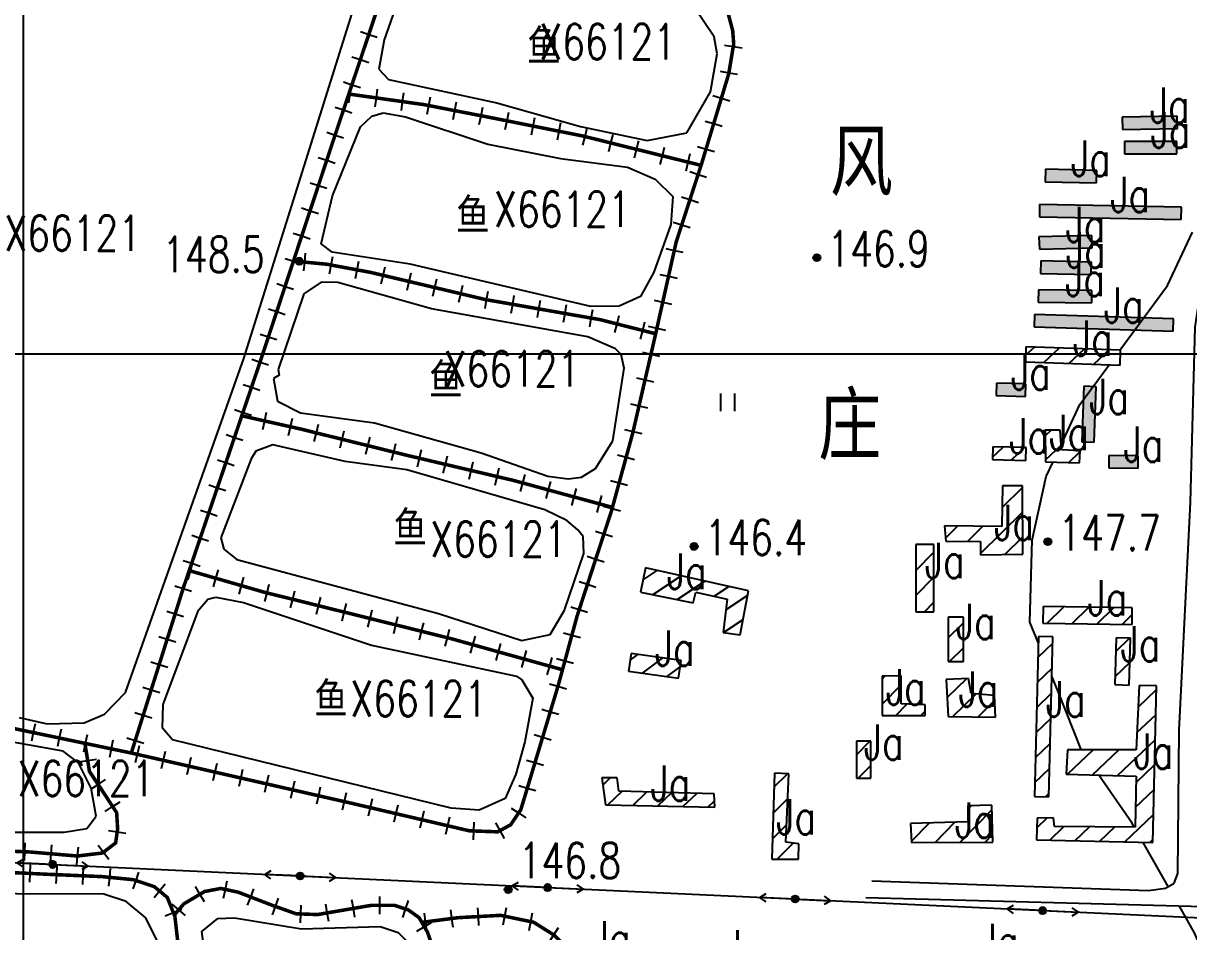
# Model space of a CAD drawing. Extents: x 408766 to 414302, y 5156573 to 5161925.
# Drawn here: x 412000 to 412658, y 5159674 to 5160187 of the extents above; entities that cross this region are included whole.
import ezdxf

# ---------------------------------------------------------------- set-up
doc = ezdxf.new("R2010")
doc.units = 0
doc.header["$LTSCALE"] = 1000
for name, pattern in [('0001', [0.5, 0.5, 0]), ('0004', [0.5, 0.5, 0]), ('5130', [1, 1, 0]), ('6121', [1, 1, 0]), ('6331', [1, 1, 0]), ('8111', [1, 1, 0])]:
    doc.linetypes.add(name, pattern=pattern)
doc.layers.get('0').update_dxf_attribs({"linetype": 'CONTINUOUS'})
for name, color, linetype in [('0001', 1, 'CONTINUOUS'), ('0001ADD', 1, 'CONTINUOUS'), ('0002', 2, 'CONTINUOUS'), ('0002ADD', 2, 'CONTINUOUS'), ('0005', 5, 'CONTINUOUS'), ('0005ADD', 5, 'CONTINUOUS'), ('0006', 6, 'CONTINUOUS'), ('0007', 7, 'CONTINUOUS'), ('0012', 12, 'CONTINUOUS'), ('0013', 13, 'CONTINUOUS'), ('0015', 15, 'CONTINUOUS'), ('0017', 85, 'CONTINUOUS')]:
    doc.layers.add(name, color=color, linetype=linetype)
doc.styles.add('SIMPLEX', font='simplex.shx', dxfattribs={"width": 0.75, "height": 20})
doc.styles.add('XDX', font='simplex.shx', dxfattribs={"height": 20, "bigfont": 'xdx.shx'})
doc.styles.add('XST', font='romanc.shx', dxfattribs={"width": 0.75, "height": 20, "bigfont": 'xst.shx'})
pattern_1 = [(45, (0, 0), (-7.071067812, 7.071067812), [])]

# ---------------------------------------------------------------- blocks, each defined once
blk = doc.blocks.new('8140')
for radius in [0.0002, 0.000141, 0.0000832, 0.0000301]:
    blk.add_circle((0, 0), radius)
at = {"flags": 1}
blk.add_attdef('8140', (0, 0), '', height=0.0000001, dxfattribs=at)
blk = doc.blocks.new('5130')
blk.add_hatch(color=256).paths.add_polyline_path([(0.0002, 0, 1), (-0.0002, 0, 1)])
for points in [[(0, 0), (0.002, 0)], [(0.001638, 0.000233), (0.002, 0), (0.001658, -0.000229)]]:
    blk.add_lwpolyline(points)
blk.add_circle((0, 0), 0.0002)
at = {"flags": 1}
blk.add_attdef('5130', (0, 0), '', height=0.000001, dxfattribs=at)
blk = doc.blocks.new('5131')
for points in [[(-0.001638, -0.000233), (-0.002, 0), (-0.001658, 0.000229)], [(0, 0), (-0.002, 0)]]:
    blk.add_lwpolyline(points)
at = {"flags": 1}
blk.add_attdef('5131', (0, 0), '', height=0.0000000001, dxfattribs=at)
blk = doc.blocks.new('9420')
for points in [[(-0.0004, -0.0005), (-0.0004, 0.0005)], [(0.0004, -0.0005), (0.0004, 0.0005)]]:
    blk.add_lwpolyline(points)

msp = doc.modelspace()

# ---------------------------------------------------------------- hatches: boundary and pattern name
at = {"layer": '0001ADD', "linetype": '0001'}
for points in [[(412620.91, 5160126.63), (412652.04, 5160127.24), (412651.9, 5160134.23), (412620.77, 5160133.63)], [(412622.08, 5160112.86), (412651.7, 5160112.86), (412651.7, 5160119.86), (412622.08, 5160119.86)], [(412577.35, 5160097.16), (412606.37, 5160096.56), (412606.51, 5160103.56), (412577.5, 5160104.16)], [(412574.03, 5160077.24), (412654.12, 5160075.73), (412654.25, 5160082.73), (412574.16, 5160084.24)], [(412574.03, 5160058.96), (412603.95, 5160059.87), (412603.74, 5160066.86), (412573.82, 5160065.96)], [(412574.63, 5160045.38), (412603.35, 5160044.77), (412603.49, 5160051.77), (412574.78, 5160052.38)], [(412573.43, 5160029.08), (412603.65, 5160028.78), (412603.72, 5160035.78), (412573.5, 5160036.08)], [(412571.01, 5160015.19), (412649.59, 5160012.78), (412649.8, 5160019.77), (412571.22, 5160022.19)], [(412549.62, 5159976.36), (412566.21, 5159975.91), (412566.4, 5159982.91), (412549.82, 5159983.36)], [(412605.05, 5159950.05), (412606.19, 5159981.36), (412599.19, 5159981.61), (412598.06, 5159950.3)], [(412613.23, 5159935.52), (412629.81, 5159935.3), (412629.91, 5159942.3), (412613.32, 5159942.52)]]:
    msp.add_hatch(color=256, dxfattribs=at).paths.add_polyline_path(points)
h = msp.add_hatch(dxfattribs=at)
h.set_pattern_fill('U', color=256, scale=10, angle=43.0359, style=0, pattern_type=0)
h.set_pattern_definition([(43.0359029, (0, 0), (-6.824565099, 7.309262016), [])])
h.paths.add_polyline_path([(412566.15, 5159995.41), (412619.61, 5159993.57), (412619.91, 5160002.08), (412566.44, 5160003.91)])
h = msp.add_hatch(dxfattribs=at)
h.set_pattern_fill('U', color=256, scale=10, angle=43.27941, style=0, pattern_type=0)
h.set_pattern_definition([(43.27940888, (0, 0), (-6.855567596, 7.28019182), [])])
h.paths.add_polyline_path([(412577.52, 5159939.03), (412596.72, 5159938.45), (412597, 5159945.08), (412586.47, 5159945.8), (412585.74, 5159956.91), (412577.37, 5159956.76)])
h = msp.add_hatch(dxfattribs=at)
h.set_pattern_fill('U', color=256, scale=10, angle=44.39763, style=0, pattern_type=0)
h.set_pattern_definition([(44.39763454, (0, 0), (-6.996338429, 7.145015647), [])])
h.paths.add_polyline_path([(412521.1, 5159894.11), (412540.82, 5159893.9), (412540.82, 5159886.44), (412564.68, 5159886.86), (412564.47, 5159925.4), (412553.27, 5159925.4), (412552.85, 5159902.4), (412520.48, 5159902.81)])
h = msp.add_hatch(dxfattribs=at)
h.set_pattern_fill('U', color=256, scale=10, angle=45, style=0, pattern_type=0)
h.set_pattern_definition(pattern_1)
h.paths.add_polyline_path([(412504.15, 5159854.3), (412514.4, 5159854.3), (412514.4, 5159892.29), (412504.15, 5159892.29)])
h = msp.add_hatch(dxfattribs=at)
h.set_pattern_fill('U', color=256, scale=10, angle=33.60674, style=0, pattern_type=0)
h.set_pattern_definition([(33.60673813, (0, 0), (-5.534894991, 8.328561547), [])])
h.paths.add_polyline_path([(412348.65, 5159865.27), (412378.41, 5159859.28), (412379.97, 5159865.27), (412397.72, 5159861.36), (412395.37, 5159842.59), (412405.03, 5159841.29), (412409.73, 5159866.06), (412351.52, 5159879.09)])
h = msp.add_hatch(dxfattribs=at)
h.set_pattern_fill('U', color=256, scale=10, angle=44.03015, style=0, pattern_type=0)
h.set_pattern_definition([(44.03015207, (0, 0), (-6.950368289, 7.189741348), [])])
h.paths.add_polyline_path([(412575.94, 5159847.89), (412626.37, 5159847.04), (412626.53, 5159856.43), (412576.1, 5159857.28)])
h = msp.add_hatch(dxfattribs=at)
h.set_pattern_fill('U', color=256, scale=10, angle=45, style=0, pattern_type=0)
h.set_pattern_definition(pattern_1)
h.paths.add_polyline_path([(412522.52, 5159826.13), (412531.07, 5159826.13), (412531.07, 5159851.31), (412522.52, 5159851.31)])
h = msp.add_hatch(dxfattribs=at)
h.set_pattern_fill('U', color=256, scale=10, angle=43.52326, style=0, pattern_type=0)
h.set_pattern_definition([(43.52326, (138140.804, -9188.39), (-6.886489945, 7.250948644), [])])
h.paths.add_polyline_path([(412571.26, 5159749.91), (412579.39, 5159749.7), (412581.72, 5159840.18), (412573.59, 5159840.39)])
h = msp.add_hatch(dxfattribs=at)
h.set_pattern_fill('U', color=256, scale=10, angle=43.52991, style=0, pattern_type=0)
h.set_pattern_definition([(43.52990513, (-401712.435, 47984.848), (-6.88733086, 7.250149904), [])])
h.paths.add_polyline_path([(412616.69, 5159813.12), (412624.82, 5159812.91), (412625.5, 5159839.37), (412617.37, 5159839.57)])
h = msp.add_hatch(dxfattribs=at)
h.set_pattern_fill('U', color=256, scale=10, angle=37.0398, style=0, pattern_type=0)
h.set_pattern_definition([(37.03980252, (0, 0), (-6.02369678, 7.982172455), [])])
h.paths.add_polyline_path([(412341.97, 5159820.67), (412370.16, 5159816.72), (412371.55, 5159826.69), (412343.37, 5159830.63)])
h = msp.add_hatch(dxfattribs=at)
h.set_pattern_fill('U', color=256, scale=10, angle=45, style=0, pattern_type=0)
h.set_pattern_definition(pattern_1)
h.paths.add_polyline_path([(412485.18, 5159795.65), (412509.44, 5159795.65), (412509.44, 5159801.78), (412495.99, 5159802.37), (412495.99, 5159818.13), (412485.18, 5159817.84)])
h = msp.add_hatch(dxfattribs=at)
h.set_pattern_fill('U', color=256, scale=10, angle=44.37114, style=0, pattern_type=0)
h.set_pattern_definition([(44.371144, (0, 0), (-6.993034203, 7.14824962), [])])
h.paths.add_polyline_path([(412522.59, 5159795.07), (412549.19, 5159794.78), (412548.6, 5159807.04), (412535.45, 5159808.2), (412533.99, 5159816.67), (412521.42, 5159816.09)])
h = msp.add_hatch(dxfattribs=at)
h.set_pattern_fill('U', color=256, scale=10, angle=43.54538, style=0, pattern_type=0)
h.set_pattern_definition([(43.54538157, (0, 0), (-6.889288981, 7.24828927), [])])
h.paths.add_polyline_path([(412572.48, 5159725.54), (412638.17, 5159723.88), (412640.12, 5159812.44), (412630.38, 5159812.72), (412628.7, 5159776.22), (412590.01, 5159776.22), (412589.17, 5159762.6), (412628.7, 5159761.48), (412628.14, 5159732.69), (412582.49, 5159732.97), (412581.93, 5159737.97), (412572.75, 5159737.7)])
h = msp.add_hatch(dxfattribs=at)
h.set_pattern_fill('U', color=256, scale=10, angle=45, style=0, pattern_type=0)
h.set_pattern_definition(pattern_1)
h.paths.add_polyline_path([(412470.74, 5159760.21), (412478.86, 5159760.21), (412478.86, 5159781.12), (412470.74, 5159781.12)])
h = msp.add_hatch(dxfattribs=at)
h.set_pattern_fill('U', color=256, scale=10, angle=45, style=0, pattern_type=0)
h.set_pattern_definition(pattern_1)
h.paths.add_polyline_path([(412422.9, 5159714.56), (412437.93, 5159714.56), (412438.1, 5159723.22), (412430.85, 5159724.1), (412432.45, 5159762.78), (412424.31, 5159763.13)])
h = msp.add_hatch(dxfattribs=at)
h.set_pattern_fill('U', color=256, scale=10, angle=43.63047, style=0, pattern_type=0)
h.set_pattern_definition([(43.63046687, (0, 0), (-6.900045225, 7.238050559), [])])
h.paths.add_polyline_path([(412328.85, 5159745.3), (412390.68, 5159743.83), (412390.35, 5159751.38), (412336.42, 5159753.02), (412335.43, 5159760.41), (412326.72, 5159760.41)])
h = msp.add_hatch(dxfattribs=at)
h.set_pattern_fill('U', color=256, scale=10, angle=45.36449, style=0, pattern_type=0)
h.set_pattern_definition([(45.36449444, (0, 0), (-7.115907928, 7.025941528), [])])
h.paths.add_polyline_path([(412501.82, 5159723.95), (412547.7, 5159724.24), (412547.12, 5159744.97), (412533.68, 5159744.67), (412533.68, 5159735.62), (412501.24, 5159734.75)])

# ---------------------------------------------------------------- linework, layer by layer
at = {"layer": '0001', "linetype": '6121'}
for points in [[(411997.62, 5159794.56), (412013.37, 5159790.95), (412034.32, 5159791.64), (412045.87, 5159796.39), (412057.63, 5159808.75), (412124.5, 5159997.27), (412194.94, 5160221.86), (412196.57, 5160234.51), (412191.86, 5160247.33), (412164.94, 5160259.51), (412035.93, 5160294.86), (411997.45, 5160302.28)], [(412351.07, 5160203.53), (412299.96, 5160212.57), (412244.04, 5160231.27), (412234.57, 5160232.81), (412228.2, 5160231.72), (412221.77, 5160228.73), (412203.82, 5160177.19), (412200.82, 5160160.77), (412206.36, 5160154.91), (412267.5, 5160141.77), (412314.69, 5160128.39), (412352.51, 5160120.36), (412374.83, 5160124.81), (412388.18, 5160147.91), (412391.96, 5160169.38), (412390.33, 5160178.95), (412379.37, 5160195.12), (412369.36, 5160199.84), (412351.07, 5160203.53)], [(412174.68, 5160089.16), (412190.37, 5160128.07), (412196.89, 5160134.23), (412203.28, 5160135.96), (412215.9, 5160133.7), (412262.4, 5160118.44), (412303.39, 5160110.31), (412341.3, 5160105.44), (412356.97, 5160098.65), (412366.84, 5160088.86), (412365.75, 5160073.02), (412356.1, 5160046.01), (412348.74, 5160032.25), (412336.53, 5160026.88), (412320.67, 5160026.69), (412218.61, 5160050.49), (412174.41, 5160057.44), (412168.2, 5160062.05), (412174.68, 5160089.16)], [(412333.1, 5159950.83), (412339.34, 5159991.9), (412337.66, 5159999.56), (412334.58, 5160002.82), (412318.92, 5160009.61), (412230.58, 5160025.4), (412177.73, 5160040.21), (412168.22, 5160040.47), (412158.52, 5160033.76), (412143.99, 5159991.02), (412144.53, 5159987.83), (412141.31, 5159986.02), (412143.48, 5159973.26), (412156.61, 5159966.55), (412198.31, 5159960.94), (412258.71, 5159944.02), (412296.39, 5159930.91), (412307.76, 5159929.32), (412315.4, 5159930.38), (412323.15, 5159935.24), (412333.1, 5159950.83)], [(412313.28, 5159900.61), (412307.09, 5159905.86), (412294.58, 5159911.92), (412216.58, 5159934.41), (412181.83, 5159939.19), (412140.88, 5159948.58), (412131.27, 5159945.05), (412128.6, 5159940.68), (412111.48, 5159896.1), (412113.2, 5159889.7), (412120.65, 5159883.78), (412234.57, 5159853.31), (412281.7, 5159838.03), (412297.65, 5159841.4), (412305.65, 5159855.13), (412316.71, 5159887.19), (412316.34, 5159896.72), (412313.28, 5159900.61)], [(412283.24, 5159780.88), (412278.28, 5159762.61), (412272.18, 5159748.82), (412257.41, 5159742.25), (412241.59, 5159743.33), (412084.14, 5159781.99), (412078.62, 5159788.49), (412079, 5159801.81), (412098.91, 5159855.2), (412104.15, 5159861.4), (412108.63, 5159862.54), (412124.4, 5159859.56), (412196.64, 5159835.33), (412278.58, 5159817.81), (412281.7, 5159815.82), (412287.75, 5159805.5), (412283.24, 5159780.88)], [(411976.38, 5159783.73), (411954.24, 5159785.62), (411947.16, 5159782.01), (411950.03, 5159748.93), (411947.73, 5159735.03), (411952.65, 5159729.82), (412023.05, 5159729.76), (412035.79, 5159731.94), (412041.06, 5159738.77), (412038.34, 5159754.71), (412031.13, 5159768.88), (412022.44, 5159775.47), (411976.38, 5159783.73)], [(411996.06, 5159694.97), (411951.7, 5159696.21), (411916.92, 5159699.72), (411906, 5159694.94), (411900.92, 5159672.24), (411903.93, 5159666.44), (411905.99, 5159649.89), (411927.33, 5159597.25), (411944.98, 5159571.37), (411964.47, 5159565.12), (411989.74, 5159561.87), (412010.03, 5159561.94), (412054.52, 5159565.14), (412069.87, 5159569.79), (412079.01, 5159579.06), (412084.09, 5159601.76), (412077.02, 5159665.42), (412069.24, 5159681.5), (412058.08, 5159690.7), (412045.52, 5159694.86), (411996.06, 5159694.97)], [(412138.48, 5159574.23), (412128.94, 5159573.22), (412118.28, 5159577.33), (412113.92, 5159579.99), (412109.75, 5159589.62), (412109.2, 5159615.02), (412100.72, 5159673.65), (412109.81, 5159681.01), (412119.33, 5159681.38), (412157.21, 5159675.24), (412201.64, 5159676.54), (412211.69, 5159673.09), (412221.55, 5159663.29), (412228.71, 5159647.23), (412236.71, 5159616.54), (412236.99, 5159603.84), (412234.92, 5159598.19), (412225.27, 5159593.38), (412196.71, 5159592.27), (412174.4, 5159588.45), (412161.6, 5159584.37), (412145.49, 5159575.3), (412138.48, 5159574.23)]]:
    msp.add_lwpolyline(points, dxfattribs=at)
at = {"layer": '0001', "linetype": '0001'}
for points in [[(412620.91, 5160126.63), (412652.04, 5160127.24), (412651.9, 5160134.23), (412620.77, 5160133.63)], [(412622.08, 5160112.86), (412651.7, 5160112.86), (412651.7, 5160119.86), (412622.08, 5160119.86)], [(412577.35, 5160097.16), (412606.37, 5160096.56), (412606.51, 5160103.56), (412577.5, 5160104.16)], [(412574.03, 5160077.24), (412654.12, 5160075.73), (412654.25, 5160082.73), (412574.16, 5160084.24)], [(412574.03, 5160058.96), (412603.95, 5160059.87), (412603.74, 5160066.86), (412573.82, 5160065.96)], [(412574.63, 5160045.38), (412603.35, 5160044.77), (412603.49, 5160051.77), (412574.78, 5160052.38)], [(412573.43, 5160029.08), (412603.65, 5160028.78), (412603.72, 5160035.78), (412573.5, 5160036.08)], [(412571.01, 5160015.19), (412649.59, 5160012.78), (412649.8, 5160019.77), (412571.22, 5160022.19)], [(412566.15, 5159995.41), (412619.61, 5159993.57), (412619.91, 5160002.08), (412566.44, 5160003.91)], [(412549.62, 5159976.36), (412566.21, 5159975.91), (412566.4, 5159982.91), (412549.82, 5159983.36)], [(412605.05, 5159950.05), (412606.19, 5159981.36), (412599.19, 5159981.61), (412598.06, 5159950.3)], [(412577.52, 5159939.03), (412596.72, 5159938.45), (412597, 5159945.08), (412586.47, 5159945.8), (412585.74, 5159956.91), (412577.37, 5159956.76)], [(412547.57, 5159940.28), (412566.41, 5159939.77), (412566.6, 5159946.95), (412547.76, 5159947.47)], [(412613.23, 5159935.52), (412629.81, 5159935.3), (412629.91, 5159942.3), (412613.32, 5159942.52)], [(412521.1, 5159894.11), (412540.82, 5159893.9), (412540.82, 5159886.44), (412564.68, 5159886.86), (412564.47, 5159925.4), (412553.27, 5159925.4), (412552.85, 5159902.4), (412520.48, 5159902.81)], [(412504.15, 5159854.3), (412514.4, 5159854.3), (412514.4, 5159892.29), (412504.15, 5159892.29)], [(412348.65, 5159865.27), (412378.41, 5159859.28), (412379.97, 5159865.27), (412397.72, 5159861.36), (412395.37, 5159842.59), (412405.03, 5159841.29), (412409.73, 5159866.06), (412351.52, 5159879.09)], [(412575.94, 5159847.89), (412626.37, 5159847.04), (412626.53, 5159856.43), (412576.1, 5159857.28)], [(412522.52, 5159826.13), (412531.07, 5159826.13), (412531.07, 5159851.31), (412522.52, 5159851.31)], [(412571.26, 5159749.91), (412579.39, 5159749.7), (412581.72, 5159840.18), (412573.59, 5159840.39)], [(412616.69, 5159813.12), (412624.82, 5159812.91), (412625.5, 5159839.37), (412617.37, 5159839.57)], [(412341.97, 5159820.67), (412370.16, 5159816.72), (412371.55, 5159826.69), (412343.37, 5159830.63)], [(412485.18, 5159795.65), (412509.44, 5159795.65), (412509.44, 5159801.78), (412495.99, 5159802.37), (412495.99, 5159818.13), (412485.18, 5159817.84)], [(412522.59, 5159795.07), (412549.19, 5159794.78), (412548.6, 5159807.04), (412535.45, 5159808.2), (412533.99, 5159816.67), (412521.42, 5159816.09)], [(412572.48, 5159725.54), (412638.17, 5159723.88), (412640.12, 5159812.44), (412630.38, 5159812.72), (412628.7, 5159776.22), (412590.01, 5159776.22), (412589.17, 5159762.6), (412628.7, 5159761.48), (412628.14, 5159732.69), (412582.49, 5159732.97), (412581.93, 5159737.97), (412572.75, 5159737.7)], [(412470.74, 5159760.21), (412478.86, 5159760.21), (412478.86, 5159781.12), (412470.74, 5159781.12)], [(412422.9, 5159714.56), (412437.93, 5159714.56), (412438.1, 5159723.22), (412430.85, 5159724.1), (412432.45, 5159762.78), (412424.31, 5159763.13)], [(412328.85, 5159745.3), (412390.68, 5159743.83), (412390.35, 5159751.38), (412336.42, 5159753.02), (412335.43, 5159760.41), (412326.72, 5159760.41)], [(412501.82, 5159723.95), (412547.7, 5159724.24), (412547.12, 5159744.97), (412533.68, 5159744.67), (412533.68, 5159735.62), (412501.24, 5159734.75)]]:
    msp.add_lwpolyline(points, close=True, dxfattribs=at)
at = {"layer": '0001ADD', "linetype": '0001'}
for p, q in [((412547.6, 5159941.61), (412553.62, 5159947.31)), ((412558.22, 5159939.99), (412565.59, 5159946.98))]:
    msp.add_line(p, q, dxfattribs=at)
at = {"layer": '0002', "linetype": '5130'}
msp.add_lwpolyline([(411498.04, 5159779.25), (411719.01, 5159843.22), (411876.65, 5159718.07), (412760.37, 5159676.92), (413379.15, 5159647.53)], dxfattribs=at)
at = {"layer": '0005', "linetype": '6331', "const_width": 2}
for points in [[(412060.94, 5159774.5), (412090.56, 5159868.39), (412133.85, 5159995.71), (412175.51, 5160121.76), (412199.48, 5160193.28), (412208.6, 5160233.68), (412212.02, 5160257), (412210.2, 5160287.53), (412207.36, 5160307.44), (412197.67, 5160323.37), (412154.94, 5160348.98), (412113.36, 5160372.88), (412069.49, 5160397.91), (412054.97, 5160404.79), (412045.86, 5160404.79), (412036.17, 5160399.1), (412018.51, 5160371.79), (411992.88, 5160329.69)], [(411971.34, 5159793.19), (412060.94, 5159774.5), (412186.11, 5159745.96), (412251.98, 5159730.56), (412267.94, 5159729.99), (412275.34, 5159733.98), (412281.04, 5159742.51), (412302.12, 5159812.5), (412312.91, 5159852.1), (412332.28, 5159911.28), (412344.24, 5159955.09), (412356.86, 5160009.62), (412368.82, 5160063.1), (412383.06, 5160106.92), (412398.48, 5160157.95), (412401.33, 5160175.02), (412400.76, 5160182.41), (412397.91, 5160193.22)], [(412382.89, 5160106.38), (412315.7, 5160123.05), (412270.13, 5160132.16), (412226.26, 5160140.69), (412183.85, 5160146.66)], [(412357.22, 5160011.27), (412325.93, 5160019.23), (412260.98, 5160030.61), (412196.04, 5160045.97), (412171.54, 5160050.52), (412152.22, 5160052.38)], [(412332.81, 5159913.21), (412276.85, 5159928.45), (412216.46, 5159942.68), (412156.65, 5159957.47), (412123.39, 5159964.94)], [(412304.58, 5159821.53), (412241.53, 5159839.12), (412136.14, 5159865.29), (412093.67, 5159877.53)], [(411939.88, 5159720.6), (411963.23, 5159720.31), (412003.68, 5159718.61), (412030.46, 5159716.33), (412044.7, 5159718.04), (412052.11, 5159723.73), (412053.24, 5159731.69), (412052.68, 5159740.8), (412044.13, 5159753.88), (412037.29, 5159764.13), (412034.82, 5159779.53)], [(411959.85, 5159708.57), (412013.95, 5159706), (412044.34, 5159704.7), (412062.15, 5159702.97), (412073.87, 5159699.06), (412081.26, 5159692.99), (412085.57, 5159682.2)], [(412249.59, 5159582.02), (412242.21, 5159625.15), (412234.4, 5159655.51), (412228.32, 5159673.3), (412223.54, 5159681.54), (412217.46, 5159685.88), (412209.65, 5159688.48), (412196.62, 5159688.48), (412178.81, 5159685.44), (412166.22, 5159683.27), (412154.06, 5159683.71), (412140.6, 5159688.48), (412121.49, 5159695.85), (412111.51, 5159698.02), (412102.39, 5159696.28), (412090.66, 5159689.34), (412085.45, 5159683.27), (412088.93, 5159652.91), (412092.4, 5159637.73), (412095, 5159616.48), (412096.74, 5159590.89), (412096.01, 5159579.46), (412094.27, 5159566.88)], [(412285.67, 5159581.57), (412291.77, 5159592.61), (412303.06, 5159615.6), (412305.66, 5159631.21), (412306.97, 5159647.26), (412306.97, 5159657.24), (412306.1, 5159665.48), (412300.02, 5159671.55), (412288.29, 5159678.92), (412269.62, 5159682.83), (412245.74, 5159681.52), (412225.1, 5159678.86)]]:
    msp.add_lwpolyline(points, dxfattribs=at)
at = {"layer": '0005ADD', "linetype": '6331'}
for points in [[(412190.42, 5160181.96), (412195.16, 5160180.37), (412199.9, 5160178.78)], [(412396.15, 5160174.32), (412401.08, 5160173.5), (412406.01, 5160172.68)], [(412185.65, 5160167.74), (412190.39, 5160166.15), (412195.13, 5160164.56)], [(412393.68, 5160159.53), (412398.61, 5160158.7), (412403.54, 5160157.88)], [(412180.88, 5160153.52), (412185.62, 5160151.93), (412190.36, 5160150.34)], [(412183.86, 5160141.61), (412184.56, 5160146.56), (412185.25, 5160151.51)], [(412198.72, 5160139.52), (412199.41, 5160144.47), (412200.11, 5160149.42)], [(412213.57, 5160137.43), (412214.27, 5160142.38), (412214.96, 5160147.33)], [(412228.14, 5160135.23), (412229.09, 5160140.14), (412230.05, 5160145.05)], [(412389.58, 5160145.77), (412394.37, 5160144.32), (412399.15, 5160142.88)], [(412176.11, 5160139.29), (412180.85, 5160137.71), (412185.59, 5160136.12)], [(412242.86, 5160132.37), (412243.82, 5160137.28), (412244.77, 5160142.19)], [(412257.59, 5160129.51), (412258.54, 5160134.41), (412259.5, 5160139.32)], [(412272.28, 5160126.63), (412273.26, 5160131.53), (412274.24, 5160136.44)], [(412286.99, 5160123.69), (412287.97, 5160128.59), (412288.95, 5160133.5)], [(412171.34, 5160125.07), (412176.08, 5160123.48), (412180.82, 5160121.89)], [(412301.7, 5160120.75), (412302.68, 5160125.66), (412303.66, 5160130.56)], [(412316.17, 5160117.79), (412317.37, 5160122.64), (412318.58, 5160127.49)], [(412385.24, 5160131.41), (412390.03, 5160129.96), (412394.81, 5160128.52)], [(412330.73, 5160114.17), (412331.93, 5160119.03), (412333.14, 5160123.88)], [(412345.29, 5160110.56), (412346.49, 5160115.41), (412347.69, 5160120.27)], [(412359.84, 5160106.95), (412361.05, 5160111.8), (412362.25, 5160116.65)], [(412374.4, 5160103.33), (412375.61, 5160108.19), (412376.81, 5160113.04)], [(412380.9, 5160117.05), (412385.69, 5160115.61), (412390.47, 5160114.16)], [(412166.62, 5160110.81), (412171.37, 5160109.24), (412176.12, 5160107.67)], [(412376.47, 5160102.83), (412381.23, 5160101.28), (412385.98, 5160099.74)], [(412161.92, 5160096.57), (412166.66, 5160095), (412171.41, 5160093.43)], [(412371.84, 5160088.56), (412376.59, 5160087.02), (412381.35, 5160085.47)], [(412157.21, 5160082.33), (412161.96, 5160080.76), (412166.7, 5160079.19)], [(412367.2, 5160074.3), (412371.95, 5160072.75), (412376.71, 5160071.21)], [(412152.5, 5160068.08), (412157.25, 5160066.52), (412162, 5160064.95)], [(412362.88, 5160059.46), (412367.76, 5160058.37), (412372.64, 5160057.28)], [(412147.8, 5160053.84), (412152.54, 5160052.27), (412157.29, 5160050.7)], [(412158.5, 5160046.75), (412158.98, 5160051.73), (412159.46, 5160056.71)], [(412172.97, 5160045.17), (412173.88, 5160050.09), (412174.8, 5160055)], [(412187.72, 5160042.43), (412188.63, 5160047.35), (412189.54, 5160052.26)], [(412202.15, 5160039.39), (412203.3, 5160044.25), (412204.45, 5160049.12)], [(412143.09, 5160039.6), (412147.84, 5160038.03), (412152.58, 5160036.46)], [(412216.75, 5160035.93), (412217.9, 5160040.8), (412219.05, 5160045.67)], [(412231.34, 5160032.48), (412232.5, 5160037.35), (412233.65, 5160042.21)], [(412359.61, 5160044.82), (412364.48, 5160043.73), (412369.36, 5160042.64)], [(412245.94, 5160029.03), (412247.09, 5160033.89), (412248.24, 5160038.76)], [(412260.84, 5160025.56), (412261.7, 5160030.48), (412262.56, 5160035.41)], [(412275.61, 5160022.97), (412276.47, 5160027.89), (412277.34, 5160032.82)], [(412290.39, 5160020.38), (412291.25, 5160025.3), (412292.11, 5160030.23)], [(412305.16, 5160017.79), (412306.02, 5160022.72), (412306.89, 5160027.64)], [(412356.33, 5160030.18), (412361.21, 5160029.09), (412366.09, 5160028)], [(412138.38, 5160025.36), (412143.13, 5160023.79), (412147.88, 5160022.22)], [(412319.94, 5160015.2), (412320.8, 5160020.13), (412321.66, 5160025.05)], [(412334.19, 5160011.97), (412335.42, 5160016.81), (412336.65, 5160021.66)], [(412348.72, 5160008.27), (412349.96, 5160013.12), (412351.19, 5160017.96)], [(412353.06, 5160015.54), (412357.94, 5160014.45), (412362.82, 5160013.36)], [(412133.68, 5160011.11), (412138.42, 5160009.55), (412143.17, 5160007.98)], [(412349.72, 5160000.96), (412354.59, 5159999.83), (412359.46, 5159998.7)], [(412128.98, 5159996.91), (412133.71, 5159995.3), (412138.45, 5159993.69)], [(412124.15, 5159982.71), (412128.89, 5159981.1), (412133.62, 5159979.49)], [(412346.34, 5159986.34), (412351.21, 5159985.22), (412356.08, 5159984.09)], [(412119.32, 5159968.51), (412124.06, 5159966.9), (412128.79, 5159965.29)], [(412135.21, 5159957.16), (412136.31, 5159962.04), (412137.4, 5159966.92)], [(412342.96, 5159971.73), (412347.83, 5159970.6), (412352.7, 5159969.48)], [(412149.85, 5159953.87), (412150.94, 5159958.75), (412152.04, 5159963.63)], [(412114.49, 5159954.31), (412119.23, 5159952.7), (412123.96, 5159951.09)], [(412164.33, 5159950.42), (412165.53, 5159955.27), (412166.73, 5159960.13)], [(412178.89, 5159946.82), (412180.09, 5159951.67), (412181.29, 5159956.53)], [(412339.58, 5159957.12), (412344.45, 5159955.99), (412349.32, 5159954.86)], [(412193.45, 5159943.22), (412194.65, 5159948.07), (412195.85, 5159952.93)], [(412208.01, 5159939.62), (412209.22, 5159944.47), (412210.42, 5159949.32)], [(412222.65, 5159936.08), (412223.8, 5159940.95), (412224.94, 5159945.82)], [(412237.25, 5159932.64), (412238.4, 5159937.51), (412239.54, 5159942.38)], [(412335.71, 5159942.83), (412340.53, 5159941.51), (412345.36, 5159940.19)], [(412109.67, 5159940.11), (412114.4, 5159938.5), (412119.13, 5159936.89)], [(412251.85, 5159929.2), (412253, 5159934.07), (412254.14, 5159938.94)], [(412266.45, 5159925.77), (412267.6, 5159930.63), (412268.74, 5159935.5)], [(412280.84, 5159922.18), (412282.15, 5159927.01), (412283.46, 5159931.83)], [(412295.31, 5159918.24), (412296.62, 5159923.07), (412297.94, 5159927.89)], [(412331.76, 5159928.36), (412336.58, 5159927.04), (412341.4, 5159925.72)], [(412104.84, 5159925.91), (412109.57, 5159924.3), (412114.3, 5159922.69)], [(412309.78, 5159914.3), (412311.1, 5159919.12), (412312.41, 5159923.95)], [(412324.25, 5159910.36), (412325.57, 5159915.18), (412326.88, 5159920.01)], [(412100.01, 5159911.7), (412104.74, 5159910.1), (412109.48, 5159908.49)], [(412327.81, 5159913.89), (412332.63, 5159912.57), (412337.45, 5159911.25)], [(412095.18, 5159897.5), (412099.91, 5159895.89), (412104.65, 5159894.28)], [(412323.28, 5159899.85), (412328.03, 5159898.29), (412332.78, 5159896.74)], [(412090.35, 5159883.3), (412095.08, 5159881.69), (412099.82, 5159880.08)], [(412093, 5159872.52), (412094.38, 5159877.32), (412095.77, 5159882.13)], [(412318.61, 5159885.59), (412323.36, 5159884.04), (412328.11, 5159882.48)], [(412107.41, 5159868.37), (412108.8, 5159873.17), (412110.18, 5159877.97)], [(412085.51, 5159868.99), (412090.28, 5159867.48), (412095.04, 5159865.98)], [(412121.83, 5159864.21), (412123.21, 5159869.02), (412124.6, 5159873.82)], [(412136.44, 5159860.07), (412137.64, 5159864.92), (412138.85, 5159869.77)], [(412313.94, 5159871.34), (412318.7, 5159869.78), (412323.45, 5159868.23)], [(412150.99, 5159856.45), (412152.2, 5159861.3), (412153.4, 5159866.16)], [(412165.55, 5159852.84), (412166.76, 5159857.69), (412167.96, 5159862.54)], [(412180.11, 5159849.22), (412181.31, 5159854.07), (412182.52, 5159858.93)], [(412194.67, 5159845.61), (412195.87, 5159850.46), (412197.08, 5159855.31)], [(412309.28, 5159857.08), (412314.03, 5159855.53), (412318.78, 5159853.97)], [(412080.99, 5159854.68), (412085.76, 5159853.18), (412090.53, 5159851.67)], [(412209.22, 5159841.99), (412210.43, 5159846.84), (412211.63, 5159851.69)], [(412223.78, 5159838.37), (412224.99, 5159843.23), (412226.19, 5159848.08)], [(412238.34, 5159834.76), (412239.55, 5159839.61), (412240.75, 5159844.46)], [(412305.09, 5159842.42), (412309.91, 5159841.11), (412314.74, 5159839.79)], [(412076.48, 5159840.38), (412081.25, 5159838.87), (412086.02, 5159837.37)], [(412252.66, 5159830.82), (412254.01, 5159835.64), (412255.35, 5159840.45)], [(412267.11, 5159826.79), (412268.46, 5159831.61), (412269.8, 5159836.42)], [(412281.56, 5159822.76), (412282.9, 5159827.58), (412284.25, 5159832.39)], [(412071.97, 5159826.07), (412076.73, 5159824.57), (412081.5, 5159823.07)], [(412296.01, 5159818.73), (412297.35, 5159823.55), (412298.7, 5159828.36)], [(412301.14, 5159827.95), (412305.97, 5159826.63), (412310.79, 5159825.32)], [(412067.45, 5159811.77), (412072.22, 5159810.27), (412076.99, 5159808.76)], [(412297.23, 5159813.61), (412302.02, 5159812.16), (412306.8, 5159810.72)], [(412062.94, 5159797.46), (412067.71, 5159795.96), (412072.48, 5159794.46)], [(412292.9, 5159799.24), (412297.69, 5159797.8), (412302.48, 5159796.36)], [(412006.56, 5159790.95), (412005.54, 5159786.06), (412004.52, 5159781.16)], [(412021.24, 5159787.89), (412020.22, 5159782.99), (412019.2, 5159778.1)], [(412035.93, 5159784.83), (412034.91, 5159779.93), (412033.89, 5159775.04)], [(412058.43, 5159783.16), (412063.19, 5159781.66), (412067.96, 5159780.15)], [(412288.58, 5159784.88), (412293.36, 5159783.44), (412298.15, 5159782)], [(412050.61, 5159781.76), (412049.59, 5159776.87), (412048.57, 5159771.97)], [(412065.37, 5159778.62), (412064.26, 5159773.74), (412063.15, 5159768.87)], [(412031.38, 5159769.45), (412036.31, 5159770.24), (412041.25, 5159771.03)], [(412080, 5159775.28), (412078.89, 5159770.41), (412077.77, 5159765.54)], [(412094.62, 5159771.95), (412093.51, 5159767.08), (412092.4, 5159762.2)], [(412284.25, 5159770.52), (412289.04, 5159769.08), (412293.83, 5159767.63)], [(412109.25, 5159768.61), (412108.14, 5159763.74), (412107.02, 5159758.87)], [(412123.87, 5159765.28), (412122.76, 5159760.41), (412121.65, 5159755.53)], [(412038.03, 5159754.02), (412042.18, 5159756.8), (412046.34, 5159759.57)], [(412138.5, 5159761.95), (412137.38, 5159757.07), (412136.27, 5159752.2)], [(412153.12, 5159758.61), (412152.01, 5159753.74), (412150.9, 5159748.86)], [(412279.93, 5159756.16), (412284.71, 5159754.71), (412289.5, 5159753.27)], [(412167.75, 5159755.28), (412166.63, 5159750.4), (412165.52, 5159745.53)], [(412182.37, 5159751.94), (412181.26, 5159747.07), (412180.15, 5159742.19)], [(412046.23, 5159741.53), (412050.41, 5159744.26), (412054.6, 5159746.99)], [(412197.01, 5159748.55), (412195.87, 5159743.68), (412194.73, 5159738.81)], [(412211.62, 5159745.13), (412210.48, 5159740.26), (412209.34, 5159735.4)], [(412275.63, 5159743.41), (412279.78, 5159740.63), (412283.94, 5159737.86)], [(412226.22, 5159741.72), (412225.08, 5159736.85), (412223.95, 5159731.98)], [(412240.83, 5159738.31), (412239.69, 5159733.44), (412238.55, 5159728.57)], [(412048.05, 5159730.67), (412053, 5159729.97), (412057.95, 5159729.26)], [(412254.54, 5159735.48), (412254.36, 5159730.48), (412254.18, 5159725.48)], [(412266.81, 5159735.07), (412269.18, 5159730.66), (412271.55, 5159726.26)], [(412000.75, 5159723.73), (412000.54, 5159718.74), (412000.33, 5159713.74)], [(412015.92, 5159722.58), (412015.5, 5159717.6), (412015.07, 5159712.62)], [(412030.87, 5159721.31), (412030.44, 5159716.33), (412030.02, 5159711.35)], [(412042.16, 5159722.39), (412045.21, 5159718.43), (412048.26, 5159714.46)], [(412003.87, 5159711.49), (412003.63, 5159706.49), (412003.4, 5159701.5)], [(412018.83, 5159710.8), (412018.62, 5159705.8), (412018.4, 5159700.81)], [(412033.82, 5159710.16), (412033.6, 5159705.16), (412033.39, 5159700.17)], [(412049.06, 5159709.27), (412048.57, 5159704.29), (412048.09, 5159699.31)], [(412065.02, 5159707.28), (412063.44, 5159702.54), (412061.86, 5159697.79)], [(412080.14, 5159700.38), (412076.96, 5159696.52), (412073.79, 5159692.66)], [(412102.3, 5159690.42), (412099.75, 5159694.73), (412097.21, 5159699.03)], [(412113.04, 5159692.57), (412114.1, 5159697.46), (412115.16, 5159702.34)], [(412126.63, 5159688.51), (412128.43, 5159693.17), (412130.23, 5159697.84)], [(412140.77, 5159683.11), (412142.44, 5159687.82), (412144.11, 5159692.54)], [(412187.27, 5159681.81), (412186.43, 5159686.74), (412185.59, 5159691.67)], [(412201.29, 5159683.48), (412201.29, 5159688.48), (412201.29, 5159693.48)], [(412214.37, 5159681.64), (412215.95, 5159686.38), (412217.53, 5159691.12)], [(412089.41, 5159686.08), (412084.76, 5159684.22), (412080.12, 5159682.37)], [(412091.57, 5159682.72), (412087.77, 5159685.98), (412083.98, 5159689.23)], [(412156.56, 5159678.61), (412156.73, 5159683.61), (412156.91, 5159688.61)], [(412172.5, 5159679.28), (412171.65, 5159684.21), (412170.8, 5159689.13)], [(412227.89, 5159674.18), (412227.24, 5159679.13), (412226.6, 5159684.09)], [(412242.76, 5159676.1), (412242.12, 5159681.06), (412241.48, 5159686.02)], [(412257.35, 5159677.15), (412257.07, 5159682.14), (412256.8, 5159687.13)], [(412270.98, 5159677.43), (412272, 5159682.33), (412273.03, 5159687.22)], [(412285.66, 5159674.36), (412286.69, 5159679.26), (412287.71, 5159684.15)], [(412222.19, 5159673.9), (412226.52, 5159676.4), (412230.84, 5159678.91)], [(412296.94, 5159667.58), (412299.6, 5159671.81), (412302.26, 5159676.04)]]:
    msp.add_lwpolyline(points, dxfattribs=at)
at = {"layer": '0006', "linetype": '0004'}
for points in [[(412479.46, 5159702.34), (412635.68, 5159696.82), (412645.36, 5159698.2), (412650.2, 5159700.96), (412652.27, 5159706.48), (412652.96, 5159787.26), (412659.36, 5159916.23), (412662.12, 5160014.96), (412664.24, 5160030.07), (412667.7, 5160034.22), (412676.68, 5160035.6), (412776.22, 5160038.36), (412841.2, 5160036.98), (413011.64, 5160030.05), (413119.47, 5160026.6), (413284.43, 5160020.26), (413394.62, 5160017.44), (413398.08, 5160018.82), (413398.46, 5160028.33)], [(413360.79, 5159618.66), (413377.38, 5159617.97), (413384.98, 5159619.36), (413389.13, 5159626.26), (413389.82, 5159635.93), (413388.44, 5159654.57), (413386.36, 5159664.92), (413371.85, 5159666.99), (413236.36, 5159669.76), (413015.52, 5159676.67), (412734.33, 5159685.74), (412476.01, 5159692.67)]]:
    msp.add_lwpolyline(points, dxfattribs=at)
at = {"layer": '0007', "linetype": '8111', "elevation": 148}
for points in [[(412619.51, 5160002.09), (412646.35, 5160038.52), (412660.53, 5160068.58)], [(412586.29, 5159948.57), (412596.88, 5159971.37), (412613.39, 5159993.79)], [(412573.49, 5159836.56), (412568.64, 5159848.42), (412569.96, 5159894.71), (412577.96, 5159930.65), (412581.79, 5159938.9)], [(412597.89, 5159776.22), (412597.67, 5159776.54), (412584.65, 5159809.27), (412581.14, 5159817.84)], [(412627.68, 5159732.69), (412626.3, 5159735.13), (412607.67, 5159762.08)], [(412646.85, 5159699.05), (412632.63, 5159724.02)], [(412679.24, 5159630.89), (412661.93, 5159672.58), (412653.19, 5159687.92)]]:
    msp.add_lwpolyline(points, dxfattribs=at)
at = {"layer": '0012'}
for p, q in [((412000, 5156858.15), (412000, 5161650.87)), ((408879.77, 5160000), (413832.35, 5160000))]:
    msp.add_line(p, q, dxfattribs=at)

# ---------------------------------------------------------------- block references
at = {"layer": '0002ADD', "linetype": '5130', "xscale": 10000, "yscale": 10000, "zscale": 10000, "rotation": 357.3336530462195}
for name, p in [('5131', (412016.5, 5159711.56)), ('5130', (412016.5, 5159711.56)), ('5131', (412156.35, 5159705.05)), ('5130', (412156.35, 5159705.05)), ('5131', (412296.2, 5159698.54)), ('5130', (412296.2, 5159698.54)), ('5131', (412436.05, 5159692.02)), ('5130', (412436.05, 5159692.02)), ('5131', (412575.89, 5159685.51)), ('5130', (412575.89, 5159685.51))]:
    msp.add_blockref(name, p, dxfattribs=at)
at = {"layer": '0015', "xscale": 10000, "yscale": 10000, "zscale": 10000}
for p in [(412155.87, 5160052.24, 148.5), (412448.3, 5160054.22, 146.9), (412578.81, 5159893.83, 147.7), (412378.97, 5159891.16, 146.4), (412273.89, 5159697.37, 146.8)]:
    msp.add_blockref('8140', p, dxfattribs=at)
at = {"layer": '0015', "linetype": '5130', "xscale": 10000, "yscale": 10000, "zscale": 10000}
msp.add_blockref('9420', (412398.05, 5159972.51), dxfattribs=at)

# ---------------------------------------------------------------- texts
at = {"layer": '0007', "style": 'SIMPLEX', "width": 0.75}
for s, p in [('148.5', (412078.45, 5160046.12, 148.5)), ('146.9', (412454.3, 5160049.22, 146.9)), ('147.7', (412584.81, 5159888.83, 147.7)), ('146.4', (412384.97, 5159886.16, 146.4)), ('146.8', (412279.89, 5159703.83, 146.8))]:
    msp.add_text(s, height=20, dxfattribs=at).set_placement(p)
at = {"layer": '0013', "linetype": '0001'}
for s, height, style, p in [('鱼', 20, 'XDX', (412284.54, 5160163.3)), ('风', 37.5, 'XST', (412455.69, 5160089.07)), ('鱼', 20, 'XDX', (412244.44, 5160067.89)), ('鱼', 20, 'XDX', (412229.11, 5159974.85)), ('庄', 37.5, 'XST', (412449.04, 5159940.37)), ('鱼', 20, 'XDX', (412209.07, 5159891.22)), ('鱼', 20, 'XDX', (412164.26, 5159794.64))]:
    msp.add_text(s, height=height, dxfattribs=dict(at, style=style)).set_placement(p)
at = {"layer": '0017', "linetype": '0001', "style": 'SIMPLEX', "width": 0.75}
for s, p in [('X66121', (412291.59, 5160166.22)), ('Ja', (412636.4, 5160130.43)), ('Ja', (412636.89, 5160116.36)), ('Ja', (412591.93, 5160100.36)), ('Ja', (412614.14, 5160079.99)), ('X66121', (412266.02, 5160071.58)), ('Ja', (412588.88, 5160062.91)), ('X66121', (411989.3, 5160058.06)), ('Ja', (412589.06, 5160048.58)), ('Ja', (412588.57, 5160032.43)), ('Ja', (412610.4, 5160017.48)), ('Ja', (412593.03, 5159998.74)), ('X66121', (412237.45, 5159981.45)), ('Ja', (412558.01, 5159979.64)), ('Ja', (412602.12, 5159965.83)), ('Ja', (412557.08, 5159943.62)), ('Ja', (412579.68, 5159945.51)), ('Ja', (412621.57, 5159938.91)), ('Ja', (412548.49, 5159894.73)), ('X66121', (412229.93, 5159885.32)), ('Ja', (412509.27, 5159873.29)), ('Ja', (412363.53, 5159867.1)), ('Ja', (412601.24, 5159852.16)), ('Ja', (412526.8, 5159838.72)), ('Ja', (412356.76, 5159823.68)), ('Ja', (412619.93, 5159826.19)), ('Ja', (412487.23, 5159801.78)), ('Ja', (412528.44, 5159800.61)), ('X66121', (412184.81, 5159795.19)), ('Ja', (412577.71, 5159794.99)), ('Ja', (412474.8, 5159770.66)), ('Ja', (412627.3, 5159765.5)), ('X66121', (411996.82, 5159750.13)), ('Ja', (412354.34, 5159747.44)), ('Ja', (412425.37, 5159728.51)), ('Ja', (412526.37, 5159726.57)), ('Ja', (412320.55, 5159659.56)), ('Ja', (412539.84, 5159658.04)), ('Ja', (412395.72, 5159654.53))]:
    msp.add_text(s, height=20, dxfattribs=at).set_placement(p)

doc.saveas('drawing.dxf')
